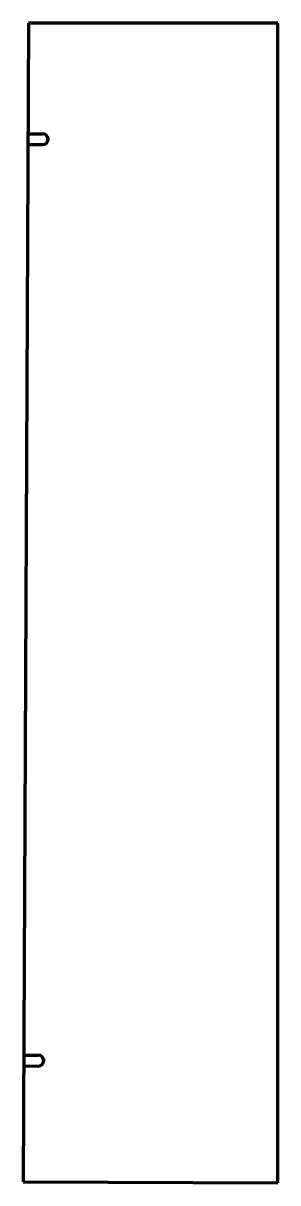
# Model space of a CAD drawing. Header units: inches. Extents: x 0 to 17.6, y 0 to 80.
import ezdxf

# ---------------------------------------------------------------- set-up
doc = ezdxf.new("R2010")
doc.units = ezdxf.units.IN
doc.header["$MEASUREMENT"] = 0
doc.layers.add('1', color=7, linetype='Continuous')

msp = doc.modelspace()

# ---------------------------------------------------------------- linework, layer by layer
at = {"color": 7, "lineweight": 90}
for p, q in [((0.375, 80), (0, 0.062)), ((17.562, 80), (0.375, 80)), ((17.562, 0), (17.562, 80)), ((0, 0.062), (17.562, 0))]:
    msp.add_line(p, q, dxfattribs=at)
at = {"layer": '1', "color": 7, "lineweight": 90}
for p, q in [((0.339, 72.375), (1.339, 72.37)), ((0.336, 71.625), (1.336, 71.62)), ((0.041, 8.812), (1.041, 8.808)), ((0.038, 8.063), (1.038, 8.058))]:
    msp.add_line(p, q, dxfattribs=at)
for centre in [(1.337, 71.995), (1.039, 8.433)]:
    msp.add_arc(centre, 0.375, 269.73122, 449.73122, dxfattribs=at)

doc.saveas('drawing.dxf')
